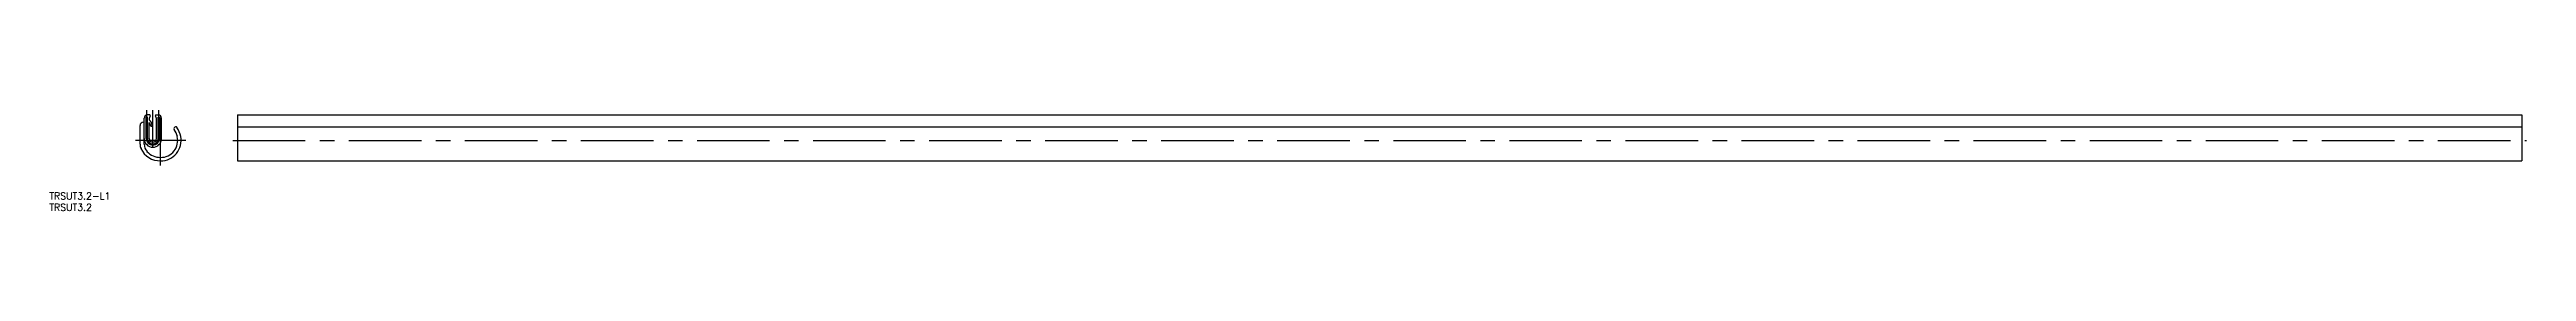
# Model space of a CAD drawing. Extents: x -45 to 1039, y -32 to 12.
import ezdxf

# ---------------------------------------------------------------- set-up
doc = ezdxf.new("R2010")
doc.units = 0
doc.linetypes.add('CENTER', pattern=[50.8, 31.75, -6.35, 6.35, -6.35])
doc.layers.get('0').update_dxf_attribs({"linetype": 'CONTINUOUS'})
doc.layers.add('CENTER', color=1, linetype='CENTER')
doc.styles.get("Standard").update_dxf_attribs({"font": 'txt.shx', "height": 3, "bigfont": 'bigfont.shx'})

# ---------------------------------------------------------------- blocks, each defined once
blk = doc.blocks.new('*U7')
at = {"color": 7, "linetype": 'CONTINUOUS'}
blk.add_text('TRSUT3.2-L1', height=3, dxfattribs=at).set_placement((-45.3, -26.7))
blk = doc.blocks.new('*U8')
at = {"color": 7, "linetype": 'CONTINUOUS'}
blk.add_text('TRSUT3.2', height=3, dxfattribs=at).set_placement((-45.3, -31.7))

msp = doc.modelspace()

# ---------------------------------------------------------------- linework, layer by layer
at = {"color": 7, "linetype": 'CONTINUOUS'}
for p, q in [((-5.6, -2.4), (-5.6, 5.7)), ((-3.8, 7.2), (-4.1, 7.2)), ((-3.8, 0.1), (-3.8, 8.9)), ((-3.8, -2.4), (-3.8, 7.2)), ((-2.3, 9.4), (-2.9, 9.4)), ((-2.9, 0), (-2.9, 9.4)), ((-1.3, 10.4), (-2.3, 10.4)), ((-2.3, 0), (-2.3, 9.4)), ((-1.6, 0), (-1.6, 7)), ((-1.6, 0), (-1.6, 7)), ((1.3, 10.4), (2.3, 10.4)), ((1.6, 0), (1.6, 8.4)), ((1.6, 0), (1.6, 7)), ((1.6, 0), (1.6, 7)), ((2.3, 0), (2.3, 9.4)), ((2.3, 9.4), (2.9, 9.4)), ((2.9, 0), (2.9, 9.4)), ((3.8, 0), (3.8, 8.9)), ((37, 10.4), (37, -9.8)), ((37, 10.4), (1037, 10.4)), ((37, 5.2), (1037, 5.2)), ((1037, 10.4), (1037, -9.8)), ((37, -9.8), (1037, -9.8))]:
    msp.add_line(p, q, dxfattribs=at)
at = {"color": 7}
msp.add_line((-3.8, 0), (-3.8, 8.9), dxfattribs=at)
at = {"color": 7, "linetype": 'CONTINUOUS'}
for centre, radius, start, end in [((-4.1, 5.7), 1.5, 90, 180), ((-2.3, 8.9), 1.5, 90, 180), ((0, 0), 3.8, 180, 0), ((0, 0), 2.9, 180, 0), ((0, 0), 2.3, 180, 0), ((6.8, 6.8), 8.58, 158.1048, 169.5705), ((-1.1, 8.4), 0.5, 180, 220.7151), ((-1.6, 7), 0.05, 35.6652, 180), ((0, 0), 1.6, 180, 0), ((-3, 5.9), 2.65, 355.686, 54.2961), ((-2.6, 5.7), 1.64, 359.8526, 48.6873), ((-1.4, 10.2), 0.25, 335.2971, 85.468), ((-0.7, 5.7), 0.285, 179.8526, 355.686), ((1.4, 10.2), 0.25, 94.532, 204.7029), ((-6.8, 6.8), 8.58, 10.4295, 21.8952), ((2.3, 8.9), 1.5, 0, 90), ((3.4, -0.8), 7.5, 270, 12.9351), ((3.4, -0.8), 9, 270.1772, 11.0477), ((10, 4.4), 0.76, 34.3001, 214.582), ((1.9, -1.2), 9.09, 12.9351, 34.582), ((1.8, -1.1), 10.6, 11.0477, 34.3001), ((-0.6, -2.4), 5, 180, 203.836), ((3.1, -0.7), 9.07, 203.836, 271.9499), ((1.2, -2.4), 5, 180, 221.5874), ((3.1, -0.7), 7.57, 221.5874, 272.1257)]:
    msp.add_arc(centre, radius, start, end, dxfattribs=at)
at = {"layer": 'CENTER', "color": 1, "linetype": 'CENTER'}
for p, q in [((-2.6, 0), (-2.6, 12.4)), ((0, -3.8), (0, 12.4)), ((2.6, 0), (2.6, 12.4)), ((3.4, -11.8), (3.4, 9.2)), ((14.4, -0.8), (-7.6, -0.8)), ((35, -0.8), (1039, -0.8))]:
    msp.add_line(p, q, dxfattribs=at)
msp.add_arc((0, 0), 2.6, 180, 0, dxfattribs=at)

# ---------------------------------------------------------------- block references
at = {"color": 7, "linetype": 'CONTINUOUS'}
for name in ['*U7', '*U8']:
    msp.add_blockref(name, (0, 0), dxfattribs=at)

doc.saveas('drawing.dxf')
